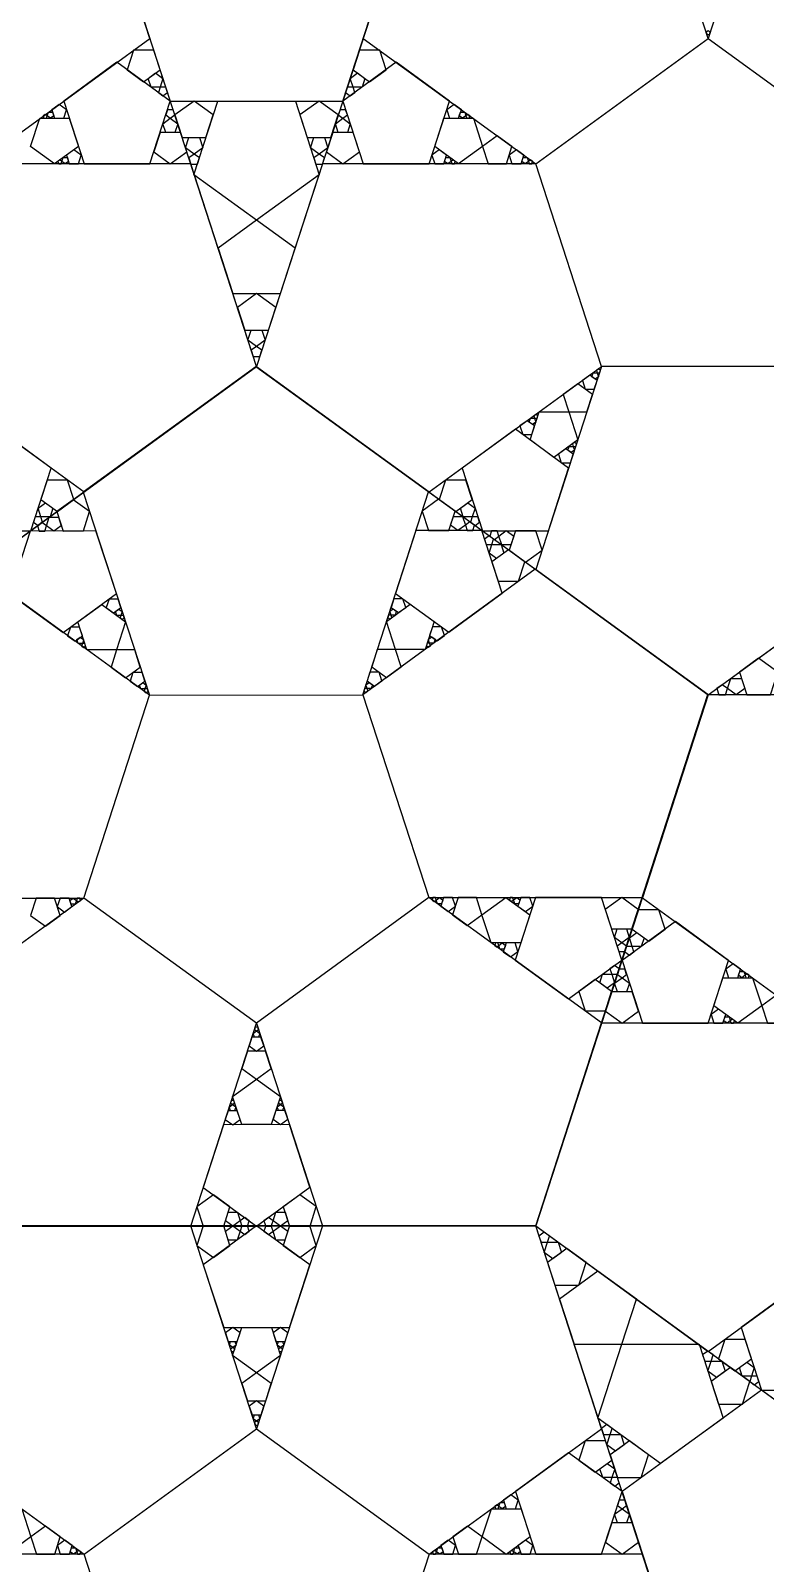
# Model space of a CAD drawing. Header units: inches. Extents: x -578 to 126, y -85 to 118.
# Drawn here: x -263.41 to -254.79, y -20.01 to -2.03 of the extents above; entities that cross this region are included whole.
import ezdxf

# ---------------------------------------------------------------- set-up
doc = ezdxf.new("R2010")
doc.units = ezdxf.units.IN
doc.header["$MEASUREMENT"] = 0
doc.layers.add('drawing', color=7, linetype='Continuous')

msp = doc.modelspace()

# ---------------------------------------------------------------- linework, layer by layer
for points in [[(-256.714, -5.971), (-257.487, -3.591), (-255.463, -2.12), (-253.438, -3.591), (-254.212, -5.971)], [(-264.038, -16.052), (-266.063, -9.821), (-260.763, -5.971), (-255.463, -9.821), (-257.487, -16.052)], [(-260.765, -13.673), (-262.791, -12.205), (-262.02, -9.824), (-259.518, -9.821), (-258.742, -12.2)], [(-260.763, -18.432), (-258.738, -19.903), (-259.512, -22.282), (-262.014, -22.282), (-262.787, -19.903)]]:
    msp.add_lwpolyline(points, close=True)
at = {"layer": 'drawing'}
for points in [[(-260.763, -5.971), (-262.787, 0.26), (-269.338, 0.26), (-271.363, -5.971), (-266.063, -9.821)], [(-260.763, -5.971), (-262.787, 0.26), (-269.338, 0.26), (-271.363, -5.971), (-266.063, -9.821)], [(-264.038, -3.591), (-262.014, -2.12), (-262.787, 0.26), (-265.29, 0.26), (-266.063, -2.12)], [(-259.125, -0.93), (-260.763, 0.26), (-262.401, -0.93), (-261.775, -2.855), (-259.751, -2.855)], [(-259.125, -0.93), (-260.763, 0.26), (-262.401, -0.93), (-261.775, -2.855), (-259.751, -2.855)], [(-255.463, -9.821), (-250.163, -5.971), (-252.187, 0.26), (-258.738, 0.26), (-260.763, -5.971)], [(-255.463, -9.821), (-250.163, -5.971), (-252.187, 0.26), (-258.738, 0.26), (-260.763, -5.971)], [(-255.463, -2.12), (-256.236, 0.26), (-258.738, 0.26), (-259.512, -2.12), (-257.487, -3.591)], [(-253.438, -3.591), (-251.414, -2.12), (-252.187, 0.26), (-254.689, 0.26), (-255.463, -2.12)], [(-255.439, -2.047), (-255.463, -2.03), (-255.486, -2.047), (-255.477, -2.075), (-255.448, -2.075)], [(-261.968, -2.26), (-262.207, -2.26), (-262.281, -2.488), (-262.088, -2.628), (-261.894, -2.488)], [(-259.244, -2.488), (-259.318, -2.26), (-259.557, -2.26), (-259.631, -2.488), (-259.438, -2.628)], [(-262.014, -3.591), (-261.775, -2.855), (-262.401, -2.401), (-263.026, -2.855), (-262.787, -3.591)], [(-259.125, -2.401), (-259.751, -2.855), (-259.512, -3.591), (-258.738, -3.591), (-258.499, -2.855)], [(-259.125, -2.401), (-259.751, -2.855), (-259.512, -3.591), (-258.738, -3.591), (-258.499, -2.855)], [(-261.861, -2.589), (-261.894, -2.691), (-262.001, -2.691), (-262.035, -2.589), (-261.948, -2.526)], [(-261.828, -2.691), (-261.894, -2.691), (-261.914, -2.754), (-261.861, -2.793), (-261.808, -2.754)], [(-259.611, -2.754), (-259.631, -2.691), (-259.697, -2.691), (-259.718, -2.754), (-259.664, -2.793)], [(-259.524, -2.691), (-259.631, -2.691), (-259.665, -2.589), (-259.578, -2.526), (-259.491, -2.589)], [(-261.271, -3.019), (-261.496, -2.855), (-261.722, -3.019), (-261.636, -3.284), (-261.357, -3.284)], [(-260.027, -3.72), (-260.763, -4.254), (-261.498, -3.72), (-261.217, -2.855), (-260.308, -2.855)], [(-259.804, -3.019), (-260.029, -2.855), (-260.255, -3.019), (-260.169, -3.284), (-259.89, -3.284)], [(-263.228, -3.058), (-263.219, -3.03), (-263.243, -3.013), (-263.267, -3.03), (-263.258, -3.058)], [(-263.18, -3.058), (-263.219, -3.03), (-263.204, -2.984), (-263.157, -2.984), (-263.142, -3.03)], [(-263.026, -3.058), (-262.993, -2.957), (-263.079, -2.894), (-263.166, -2.957), (-263.133, -3.058)], [(-261.828, -3.019), (-261.775, -3.058), (-261.722, -3.019), (-261.742, -2.957), (-261.808, -2.957)], [(-259.804, -3.019), (-259.751, -3.058), (-259.697, -3.019), (-259.718, -2.957), (-259.783, -2.957)], [(-258.446, -2.894), (-258.532, -2.957), (-258.499, -3.058), (-258.393, -3.058), (-258.36, -2.957)], [(-258.321, -2.984), (-258.306, -3.03), (-258.345, -3.058), (-258.384, -3.03), (-258.369, -2.984)], [(-258.283, -3.013), (-258.306, -3.03), (-258.297, -3.058), (-258.268, -3.058), (-258.259, -3.03)], [(-263.134, -3.592), (-263.415, -3.388), (-263.308, -3.058), (-262.96, -3.058), (-262.853, -3.388)], [(-261.968, -3.45), (-261.775, -3.591), (-261.582, -3.45), (-261.656, -3.223), (-261.894, -3.223)], [(-261.862, -3.121), (-261.775, -3.058), (-261.688, -3.121), (-261.721, -3.223), (-261.829, -3.223)], [(-259.944, -3.45), (-259.751, -3.591), (-259.557, -3.45), (-259.631, -3.223), (-259.87, -3.223)], [(-259.837, -3.121), (-259.751, -3.058), (-259.664, -3.121), (-259.697, -3.223), (-259.804, -3.223)], [(-258.218, -3.058), (-258.111, -3.388), (-258.392, -3.592), (-258.673, -3.388), (-258.565, -3.058)], [(-261.395, -3.403), (-261.496, -3.477), (-261.597, -3.403), (-261.559, -3.284), (-261.434, -3.284)], [(-259.928, -3.403), (-260.029, -3.477), (-260.131, -3.403), (-260.092, -3.284), (-259.967, -3.284)], [(-257.938, -3.263), (-258.111, -3.388), (-258.045, -3.591), (-257.832, -3.591), (-257.766, -3.388)], [(-264.812, -5.971), (-262.787, -7.441), (-260.763, -5.971), (-261.536, -3.591), (-264.038, -3.591)], [(-263.055, -3.591), (-263.046, -3.563), (-263.07, -3.546), (-263.093, -3.563), (-263.084, -3.591)], [(-263.007, -3.591), (-263.046, -3.563), (-263.031, -3.517), (-262.983, -3.517), (-262.969, -3.563)], [(-262.853, -3.591), (-262.82, -3.489), (-262.906, -3.427), (-262.992, -3.489), (-262.96, -3.591)], [(-261.434, -3.522), (-261.496, -3.477), (-261.558, -3.522), (-261.535, -3.595), (-261.458, -3.595)], [(-257.487, -3.591), (-259.99, -3.591), (-260.763, -5.971), (-258.738, -7.441), (-256.714, -5.971)], [(-259.967, -3.522), (-260.029, -3.477), (-260.092, -3.522), (-260.068, -3.595), (-259.991, -3.595)], [(-258.619, -3.427), (-258.705, -3.489), (-258.673, -3.591), (-258.566, -3.591), (-258.533, -3.489)], [(-258.494, -3.517), (-258.48, -3.563), (-258.518, -3.591), (-258.557, -3.563), (-258.542, -3.517)], [(-258.456, -3.546), (-258.48, -3.563), (-258.47, -3.591), (-258.441, -3.591), (-258.432, -3.563)], [(-257.713, -3.427), (-257.799, -3.489), (-257.766, -3.591), (-257.659, -3.591), (-257.627, -3.489)], [(-257.588, -3.517), (-257.573, -3.563), (-257.612, -3.591), (-257.65, -3.563), (-257.636, -3.517)], [(-257.549, -3.546), (-257.573, -3.563), (-257.564, -3.591), (-257.535, -3.591), (-257.526, -3.563)], [(-260.312, -4.582), (-260.763, -4.254), (-261.214, -4.582), (-261.042, -5.113), (-260.484, -5.113)], [(-260.537, -5.277), (-260.763, -5.113), (-260.988, -5.277), (-260.902, -5.542), (-260.623, -5.542)], [(-260.662, -5.661), (-260.763, -5.734), (-260.864, -5.661), (-260.825, -5.542), (-260.7, -5.542)], [(-260.701, -5.779), (-260.763, -5.734), (-260.825, -5.779), (-260.801, -5.852), (-260.724, -5.852)], [(-257.486, -16.05), (-255.469, -9.817), (-260.773, -5.972), (-266.069, -9.828), (-264.038, -16.057)], [(-259.518, -9.821), (-258.747, -7.441), (-260.773, -5.972), (-262.796, -7.445), (-262.02, -9.824)], [(-256.714, -5.971), (-257.487, -8.35), (-255.463, -9.821), (-253.438, -8.35), (-254.212, -5.971)], [(-256.939, -6.134), (-256.906, -6.236), (-256.8, -6.236), (-256.767, -6.134), (-256.853, -6.072)], [(-256.815, -6.044), (-256.767, -6.044), (-256.752, -6.089), (-256.791, -6.117), (-256.83, -6.089)], [(-256.776, -6.016), (-256.767, -6.044), (-256.738, -6.044), (-256.729, -6.016), (-256.752, -5.998)], [(-257.165, -6.298), (-257.099, -6.501), (-256.886, -6.501), (-256.82, -6.298), (-256.993, -6.173)], [(-257.673, -6.667), (-257.64, -6.769), (-257.533, -6.769), (-257.501, -6.667), (-257.587, -6.605)], [(-257.548, -6.576), (-257.5, -6.576), (-257.486, -6.622), (-257.524, -6.65), (-257.563, -6.622)], [(-257.446, -6.501), (-257.099, -6.501), (-256.992, -6.831), (-257.273, -7.035), (-257.554, -6.831)], [(-257.509, -6.549), (-257.5, -6.576), (-257.471, -6.576), (-257.462, -6.549), (-257.486, -6.531)], [(-264.186, -7.896), (-263.413, -7.896), (-263.174, -7.161), (-263.799, -6.706), (-264.425, -7.161)], [(-264.186, -7.896), (-263.413, -7.896), (-263.174, -7.161), (-263.799, -6.706), (-264.425, -7.161)], [(-258.352, -7.161), (-258.113, -7.896), (-257.339, -7.896), (-257.101, -7.161), (-257.726, -6.706)], [(-258.352, -7.161), (-258.113, -7.896), (-257.339, -7.896), (-257.101, -7.161), (-257.726, -6.706)], [(-257.22, -6.997), (-257.187, -7.098), (-257.08, -7.098), (-257.047, -6.997), (-257.133, -6.934)], [(-257.095, -6.906), (-257.047, -6.906), (-257.032, -6.951), (-257.071, -6.979), (-257.11, -6.951)], [(-257.056, -6.878), (-257.047, -6.906), (-257.018, -6.906), (-257.009, -6.878), (-257.032, -6.861)], [(-262.907, -7.528), (-262.981, -7.301), (-263.219, -7.301), (-263.293, -7.528), (-263.1, -7.669)], [(-258.306, -7.301), (-258.545, -7.301), (-258.619, -7.528), (-258.426, -7.669), (-258.232, -7.528)], [(-262.795, -7.899), (-262.722, -7.672), (-262.915, -7.532), (-263.108, -7.672), (-263.034, -7.9)], [(-258.627, -7.527), (-258.82, -7.668), (-258.746, -7.895), (-258.507, -7.895), (-258.434, -7.667)], [(-263.186, -7.732), (-263.294, -7.732), (-263.327, -7.63), (-263.24, -7.567), (-263.153, -7.63)], [(-258.347, -7.73), (-258.313, -7.832), (-258.4, -7.895), (-258.487, -7.832), (-258.454, -7.73)], [(-258.199, -7.63), (-258.232, -7.732), (-258.339, -7.732), (-258.372, -7.63), (-258.285, -7.567)], [(-262.648, -7.899), (-263.421, -7.9), (-263.659, -8.636), (-263.033, -9.09), (-262.408, -8.634)], [(-262.648, -7.899), (-263.421, -7.9), (-263.659, -8.636), (-263.033, -9.09), (-262.408, -8.634)], [(-263.273, -7.795), (-263.294, -7.732), (-263.36, -7.732), (-263.38, -7.795), (-263.327, -7.833)], [(-263.249, -7.9), (-263.228, -7.837), (-263.282, -7.799), (-263.335, -7.837), (-263.314, -7.9)], [(-263.141, -7.9), (-263.228, -7.837), (-263.195, -7.735), (-263.088, -7.735), (-263.055, -7.837)], [(-257.881, -8.63), (-258.121, -7.894), (-258.894, -7.895), (-259.132, -8.631), (-258.506, -9.085)], [(-257.881, -8.63), (-258.121, -7.894), (-258.894, -7.895), (-259.132, -8.631), (-258.506, -9.085)], [(-258.26, -7.793), (-258.313, -7.832), (-258.293, -7.895), (-258.227, -7.895), (-258.207, -7.832)], [(-258.166, -7.732), (-258.232, -7.732), (-258.252, -7.795), (-258.199, -7.833), (-258.146, -7.795)], [(-257.973, -7.997), (-257.92, -7.959), (-257.94, -7.896), (-258.006, -7.896), (-258.027, -7.959)], [(-257.887, -8.061), (-257.92, -7.959), (-257.833, -7.895), (-257.746, -7.959), (-257.78, -8.061)], [(-257.607, -8.264), (-257.413, -8.123), (-257.487, -7.896), (-257.726, -7.896), (-257.8, -8.123)], [(-258.067, -8.058), (-258.002, -8.058), (-257.981, -7.996), (-258.035, -7.957), (-258.088, -7.996)], [(-258.035, -8.16), (-258.002, -8.058), (-257.894, -8.058), (-257.861, -8.16), (-257.948, -8.223)], [(-257.927, -8.489), (-257.688, -8.489), (-257.614, -8.262), (-257.808, -8.121), (-258.001, -8.262)], [(-262.02, -9.824), (-264.046, -8.355), (-266.069, -9.828), (-265.293, -12.207), (-262.791, -12.205)], [(-258.742, -12.2), (-256.239, -12.198), (-255.469, -9.817), (-257.495, -8.348), (-259.518, -9.821)], [(-262.299, -8.964), (-262.406, -9.294), (-262.753, -9.294), (-262.861, -8.964), (-262.58, -8.76)], [(-262.387, -8.697), (-262.494, -8.697), (-262.527, -8.798), (-262.441, -8.861), (-262.354, -8.798)], [(-258.786, -9.29), (-259.133, -9.291), (-259.24, -8.96), (-258.96, -8.756), (-258.679, -8.96)], [(-259.013, -8.795), (-259.046, -8.693), (-259.152, -8.694), (-259.185, -8.795), (-259.099, -8.857)], [(-262.339, -8.844), (-262.354, -8.889), (-262.402, -8.889), (-262.417, -8.844), (-262.378, -8.816)], [(-262.325, -8.889), (-262.354, -8.889), (-262.363, -8.917), (-262.339, -8.934), (-262.316, -8.917)], [(-259.176, -8.914), (-259.185, -8.886), (-259.215, -8.886), (-259.224, -8.914), (-259.2, -8.931)], [(-259.138, -8.886), (-259.185, -8.886), (-259.2, -8.84), (-259.162, -8.812), (-259.123, -8.84)], [(-262.84, -9.027), (-262.947, -9.027), (-262.98, -9.128), (-262.893, -9.191), (-262.807, -9.128)], [(-262.792, -9.173), (-262.807, -9.219), (-262.855, -9.219), (-262.87, -9.173), (-262.831, -9.145)], [(-258.684, -9.215), (-258.732, -9.215), (-258.747, -9.169), (-258.708, -9.141), (-258.669, -9.169)], [(-258.559, -9.124), (-258.592, -9.022), (-258.699, -9.022), (-258.732, -9.124), (-258.645, -9.186)], [(-262.778, -9.219), (-262.807, -9.219), (-262.816, -9.247), (-262.792, -9.264), (-262.769, -9.247)], [(-262.193, -9.294), (-262.406, -9.294), (-262.471, -9.497), (-262.299, -9.622), (-262.127, -9.496)], [(-259.067, -9.493), (-259.133, -9.291), (-259.346, -9.291), (-259.412, -9.493), (-259.239, -9.618)], [(-258.723, -9.242), (-258.732, -9.215), (-258.761, -9.215), (-258.77, -9.242), (-258.746, -9.26)], [(-254.733, -9.821), (-254.647, -9.556), (-254.872, -9.392), (-255.098, -9.556), (-255.012, -9.821)], [(-262.106, -9.559), (-262.213, -9.559), (-262.246, -9.66), (-262.159, -9.723), (-262.073, -9.66)], [(-262.058, -9.706), (-262.073, -9.751), (-262.121, -9.751), (-262.136, -9.706), (-262.097, -9.677)], [(-259.417, -9.748), (-259.465, -9.748), (-259.479, -9.703), (-259.441, -9.675), (-259.402, -9.703)], [(-259.292, -9.657), (-259.325, -9.556), (-259.432, -9.556), (-259.465, -9.657), (-259.378, -9.72)], [(-255.262, -9.821), (-255.238, -9.748), (-255.3, -9.703), (-255.362, -9.748), (-255.338, -9.821)], [(-255.137, -9.822), (-255.238, -9.748), (-255.199, -9.629), (-255.074, -9.629), (-255.035, -9.748)], [(-262.044, -9.751), (-262.073, -9.751), (-262.082, -9.779), (-262.058, -9.796), (-262.035, -9.779)], [(-259.456, -9.776), (-259.465, -9.748), (-259.494, -9.748), (-259.503, -9.776), (-259.479, -9.793)], [(-257.487, -16.052), (-252.187, -19.903), (-246.887, -16.052), (-248.911, -9.821), (-255.463, -9.821)], [(-257.487, -16.052), (-252.187, -19.903), (-246.887, -16.052), (-248.911, -9.821), (-255.463, -9.821)], [(-252.187, -12.201), (-252.96, -9.821), (-255.463, -9.821), (-256.236, -12.201), (-254.212, -13.672)], [(-262.791, -12.205), (-264.814, -13.678), (-264.038, -16.057), (-261.535, -16.054), (-260.765, -13.673)], [(-263.348, -12.205), (-263.414, -12.408), (-263.241, -12.533), (-263.069, -12.408), (-263.135, -12.205)], [(-263.069, -12.205), (-263.102, -12.306), (-263.016, -12.369), (-262.93, -12.306), (-262.963, -12.205)], [(-262.915, -12.205), (-262.876, -12.233), (-262.891, -12.278), (-262.939, -12.278), (-262.954, -12.233)], [(-262.867, -12.205), (-262.876, -12.233), (-262.853, -12.25), (-262.829, -12.233), (-262.838, -12.205)], [(-260.765, -13.673), (-259.989, -16.052), (-257.486, -16.05), (-256.716, -13.669), (-258.742, -12.2)], [(-258.68, -12.245), (-258.656, -12.228), (-258.665, -12.2), (-258.694, -12.2), (-258.703, -12.228)], [(-258.641, -12.274), (-258.656, -12.228), (-258.617, -12.2), (-258.579, -12.228), (-258.593, -12.274)], [(-258.516, -12.364), (-258.43, -12.301), (-258.463, -12.2), (-258.569, -12.2), (-258.602, -12.301)], [(-258.29, -12.528), (-258.118, -12.402), (-258.184, -12.2), (-258.397, -12.2), (-258.463, -12.403)], [(-258.01, -12.732), (-258.118, -12.402), (-257.837, -12.198), (-257.556, -12.402), (-257.663, -12.732)], [(-257.773, -12.244), (-257.749, -12.227), (-257.758, -12.199), (-257.788, -12.199), (-257.797, -12.227)], [(-257.734, -12.273), (-257.749, -12.227), (-257.711, -12.199), (-257.672, -12.227), (-257.687, -12.273)], [(-257.103, -13.389), (-256.478, -12.933), (-256.717, -12.198), (-257.491, -12.199), (-257.729, -12.935)], [(-257.609, -12.363), (-257.523, -12.3), (-257.556, -12.199), (-257.663, -12.199), (-257.696, -12.301)], [(-256.285, -12.338), (-256.478, -12.198), (-256.672, -12.339), (-256.597, -12.566), (-256.358, -12.566)], [(-255.969, -12.569), (-256.043, -12.342), (-256.282, -12.342), (-256.355, -12.569), (-256.162, -12.709)], [(-256.391, -12.668), (-256.478, -12.731), (-256.565, -12.668), (-256.532, -12.566), (-256.424, -12.566)], [(-255.849, -12.482), (-256.475, -12.937), (-256.236, -13.672), (-255.463, -13.672), (-255.224, -12.937)], [(-255.849, -12.482), (-256.475, -12.937), (-256.236, -13.672), (-255.463, -13.672), (-255.224, -12.937)], [(-257.946, -12.777), (-257.922, -12.76), (-257.931, -12.732), (-257.96, -12.732), (-257.969, -12.76)], [(-257.907, -12.806), (-257.922, -12.76), (-257.883, -12.732), (-257.844, -12.76), (-257.859, -12.806)], [(-257.782, -12.896), (-257.696, -12.833), (-257.729, -12.732), (-257.835, -12.732), (-257.868, -12.834)], [(-256.424, -12.769), (-256.478, -12.731), (-256.531, -12.77), (-256.511, -12.832), (-256.445, -12.832)], [(-256.249, -12.773), (-256.356, -12.773), (-256.389, -12.671), (-256.302, -12.608), (-256.215, -12.671)], [(-256.336, -12.835), (-256.356, -12.773), (-256.422, -12.773), (-256.442, -12.835), (-256.389, -12.874)], [(-256.704, -13.097), (-256.596, -13.097), (-256.563, -13.199), (-256.65, -13.263), (-256.737, -13.2)], [(-256.617, -13.035), (-256.596, -13.097), (-256.531, -13.097), (-256.51, -13.035), (-256.564, -12.996)], [(-256.528, -13.1), (-256.475, -13.139), (-256.422, -13.1), (-256.442, -13.038), (-256.508, -13.038)], [(-255.171, -12.975), (-255.257, -13.038), (-255.224, -13.139), (-255.117, -13.139), (-255.084, -13.038)], [(-255.046, -13.066), (-255.031, -13.111), (-255.069, -13.139), (-255.108, -13.111), (-255.093, -13.066)], [(-255.007, -13.094), (-255.031, -13.111), (-255.022, -13.139), (-254.992, -13.139), (-254.983, -13.111)], [(-256.983, -13.302), (-256.909, -13.529), (-256.67, -13.529), (-256.597, -13.301), (-256.79, -13.161)], [(-256.668, -13.532), (-256.475, -13.672), (-256.282, -13.532), (-256.355, -13.304), (-256.594, -13.304)], [(-256.562, -13.202), (-256.475, -13.139), (-256.388, -13.202), (-256.421, -13.304), (-256.529, -13.304)], [(-254.942, -13.139), (-254.835, -13.469), (-255.116, -13.674), (-255.397, -13.469), (-255.29, -13.139)], [(-254.663, -13.344), (-254.835, -13.469), (-254.769, -13.672), (-254.556, -13.672), (-254.49, -13.469)], [(-255.344, -13.508), (-255.43, -13.571), (-255.397, -13.672), (-255.29, -13.672), (-255.257, -13.571)], [(-255.219, -13.599), (-255.204, -13.644), (-255.243, -13.672), (-255.281, -13.644), (-255.267, -13.599)], [(-255.18, -13.627), (-255.204, -13.644), (-255.195, -13.672), (-255.166, -13.672), (-255.156, -13.644)], [(-260.85, -13.939), (-260.764, -14.001), (-260.678, -13.938), (-260.711, -13.837), (-260.818, -13.837)], [(-260.803, -13.792), (-260.765, -13.764), (-260.726, -13.792), (-260.741, -13.837), (-260.788, -13.837)], [(-260.788, -13.746), (-260.765, -13.764), (-260.741, -13.746), (-260.75, -13.718), (-260.779, -13.718)], [(-254.212, -13.672), (-256.714, -13.672), (-257.487, -16.052), (-255.463, -17.523), (-253.438, -16.052)], [(-260.936, -14.204), (-260.764, -14.329), (-260.592, -14.203), (-260.658, -14.001), (-260.871, -14.001)], [(-261.045, -14.533), (-260.764, -14.329), (-260.483, -14.533), (-260.59, -14.863), (-260.937, -14.863)], [(-261.13, -14.801), (-261.043, -14.864), (-260.957, -14.801), (-260.99, -14.7), (-261.097, -14.7)], [(-261.082, -14.654), (-261.044, -14.626), (-261.005, -14.654), (-261.02, -14.7), (-261.068, -14.7)], [(-261.068, -14.609), (-261.044, -14.626), (-261.02, -14.609), (-261.029, -14.581), (-261.058, -14.581)], [(-260.569, -14.8), (-260.483, -14.863), (-260.397, -14.8), (-260.43, -14.699), (-260.537, -14.699)], [(-260.522, -14.654), (-260.483, -14.626), (-260.445, -14.654), (-260.459, -14.699), (-260.507, -14.699)], [(-260.507, -14.608), (-260.483, -14.626), (-260.46, -14.608), (-260.469, -14.58), (-260.498, -14.58)], [(-261.388, -15.599), (-260.762, -16.053), (-260.137, -15.598), (-260.377, -14.863), (-261.15, -14.864)], [(-261.388, -15.599), (-260.762, -16.053), (-260.137, -15.598), (-260.377, -14.863), (-261.15, -14.864)], [(-261.269, -15.686), (-261.462, -15.827), (-261.388, -16.054), (-261.149, -16.054), (-261.075, -15.826)], [(-260.136, -16.053), (-260.063, -15.825), (-260.256, -15.685), (-260.45, -15.826), (-260.375, -16.053)], [(-260.988, -15.889), (-260.955, -15.991), (-261.042, -16.054), (-261.128, -15.991), (-261.095, -15.889)], [(-260.902, -15.952), (-260.955, -15.991), (-260.934, -16.053), (-260.869, -16.053), (-260.848, -15.991)], [(-260.59, -16.053), (-260.569, -15.99), (-260.623, -15.952), (-260.676, -15.991), (-260.656, -16.053)], [(-260.483, -16.053), (-260.569, -15.99), (-260.536, -15.888), (-260.429, -15.888), (-260.396, -15.99)], [(-264.038, -16.052), (-266.063, -22.282), (-260.763, -26.133), (-255.463, -22.282), (-257.487, -16.052)], [(-264.038, -16.052), (-266.063, -22.282), (-260.763, -26.133), (-255.463, -22.282), (-257.487, -16.052)], [(-260.763, -18.432), (-261.536, -16.052), (-264.038, -16.052), (-264.812, -18.432), (-262.787, -19.903)], [(-261.388, -16.052), (-261.462, -16.279), (-261.269, -16.42), (-261.076, -16.279), (-261.149, -16.052)], [(-260.137, -16.506), (-260.763, -16.052), (-261.388, -16.506), (-261.149, -17.242), (-260.376, -17.242)], [(-260.137, -16.506), (-260.763, -16.052), (-261.388, -16.506), (-261.149, -17.242), (-260.376, -17.242)], [(-261.042, -16.051), (-260.955, -16.114), (-260.989, -16.217), (-261.096, -16.217), (-261.129, -16.114)], [(-260.935, -16.052), (-260.955, -16.114), (-260.902, -16.153), (-260.849, -16.114), (-260.869, -16.052)], [(-258.738, -19.903), (-256.714, -18.432), (-257.487, -16.052), (-259.989, -16.052), (-260.763, -18.432)], [(-260.623, -16.153), (-260.57, -16.114), (-260.59, -16.052), (-260.656, -16.052), (-260.677, -16.114)], [(-260.537, -16.217), (-260.57, -16.114), (-260.483, -16.051), (-260.396, -16.114), (-260.43, -16.217)], [(-260.257, -16.42), (-260.063, -16.279), (-260.137, -16.052), (-260.376, -16.052), (-260.45, -16.279)], [(-257.425, -16.243), (-257.348, -16.243), (-257.324, -16.17), (-257.387, -16.125), (-257.449, -16.17)], [(-257.387, -16.362), (-257.348, -16.243), (-257.223, -16.243), (-257.184, -16.362), (-257.286, -16.436)], [(-257.262, -16.746), (-256.983, -16.746), (-256.897, -16.481), (-257.122, -16.317), (-257.348, -16.481)], [(-257.036, -17.44), (-256.478, -17.44), (-256.306, -16.91), (-256.757, -16.582), (-257.208, -16.91)], [(-255.076, -17.242), (-254.837, -17.977), (-254.064, -17.977), (-253.825, -17.242), (-254.45, -16.787)], [(-260.957, -17.304), (-261.043, -17.242), (-261.129, -17.304), (-261.096, -17.406), (-260.99, -17.406)], [(-260.482, -17.572), (-260.763, -17.776), (-261.044, -17.572), (-260.936, -17.242), (-260.589, -17.242)], [(-260.396, -17.304), (-260.483, -17.242), (-260.569, -17.304), (-260.536, -17.406), (-260.429, -17.406)], [(-261.004, -17.451), (-261.043, -17.479), (-261.082, -17.451), (-261.067, -17.406), (-261.019, -17.406)], [(-260.444, -17.451), (-260.483, -17.479), (-260.521, -17.451), (-260.507, -17.406), (-260.459, -17.406)], [(-256.759, -18.305), (-256.478, -17.44), (-255.569, -17.44), (-255.288, -18.305), (-256.024, -18.839)], [(-255.03, -17.382), (-255.269, -17.382), (-255.343, -17.61), (-255.15, -17.75), (-254.957, -17.61)], [(-261.019, -17.497), (-261.043, -17.479), (-261.067, -17.497), (-261.058, -17.524), (-261.028, -17.524)], [(-260.459, -17.497), (-260.483, -17.479), (-260.506, -17.497), (-260.497, -17.524), (-260.468, -17.524)], [(-255.505, -17.638), (-255.428, -17.638), (-255.404, -17.565), (-255.467, -17.52), (-255.529, -17.565)], [(-260.59, -17.901), (-260.763, -17.776), (-260.935, -17.901), (-260.869, -18.104), (-260.656, -18.104)], [(-255.467, -17.757), (-255.428, -17.638), (-255.303, -17.638), (-255.264, -17.757), (-255.366, -17.831)], [(-255.341, -18.141), (-255.063, -18.141), (-254.977, -17.876), (-255.202, -17.712), (-255.428, -17.876)], [(-254.923, -17.711), (-254.956, -17.813), (-255.064, -17.813), (-255.097, -17.711), (-255.01, -17.648)], [(-255.849, -21.093), (-253.825, -21.093), (-253.199, -19.167), (-254.837, -17.977), (-256.475, -19.167)], [(-254.89, -17.813), (-254.956, -17.813), (-254.977, -17.876), (-254.923, -17.915), (-254.87, -17.876)], [(-260.677, -18.167), (-260.763, -18.104), (-260.849, -18.167), (-260.816, -18.268), (-260.71, -18.268)], [(-260.724, -18.313), (-260.763, -18.341), (-260.801, -18.313), (-260.787, -18.268), (-260.739, -18.268)], [(-260.739, -18.359), (-260.763, -18.341), (-260.787, -18.359), (-260.777, -18.387), (-260.748, -18.387)], [(-256.692, -18.5), (-256.615, -18.5), (-256.591, -18.427), (-256.653, -18.382), (-256.715, -18.427)], [(-256.653, -18.619), (-256.615, -18.5), (-256.49, -18.5), (-256.451, -18.619), (-256.552, -18.693)], [(-256.668, -18.572), (-256.907, -18.572), (-256.981, -18.799), (-256.788, -18.94), (-256.594, -18.799)], [(-256.528, -19.003), (-256.249, -19.003), (-256.163, -18.738), (-256.389, -18.574), (-256.614, -18.738)], [(-256.714, -19.903), (-256.475, -19.167), (-257.101, -18.713), (-257.726, -19.167), (-257.487, -19.903)], [(-256.714, -19.903), (-256.475, -19.167), (-257.101, -18.713), (-257.726, -19.167), (-257.487, -19.903)], [(-256.561, -18.901), (-256.594, -19.003), (-256.701, -19.003), (-256.734, -18.901), (-256.648, -18.838)], [(-256.528, -19.003), (-256.594, -19.003), (-256.614, -19.066), (-256.561, -19.105), (-256.508, -19.066)], [(-257.726, -19.37), (-257.693, -19.268), (-257.779, -19.206), (-257.866, -19.268), (-257.833, -19.37)], [(-263.518, -19.37), (-263.411, -19.7), (-263.692, -19.904), (-263.973, -19.7), (-263.865, -19.37)], [(-257.834, -19.904), (-258.115, -19.7), (-258.008, -19.37), (-257.66, -19.37), (-257.553, -19.7)], [(-257.928, -19.37), (-257.919, -19.342), (-257.943, -19.325), (-257.967, -19.342), (-257.957, -19.37)], [(-257.88, -19.37), (-257.919, -19.342), (-257.904, -19.296), (-257.856, -19.296), (-257.842, -19.342)], [(-256.562, -19.433), (-256.475, -19.37), (-256.388, -19.433), (-256.421, -19.535), (-256.529, -19.535)], [(-256.528, -19.331), (-256.475, -19.37), (-256.422, -19.331), (-256.442, -19.268), (-256.508, -19.268)], [(-263.238, -19.575), (-263.411, -19.7), (-263.345, -19.903), (-263.132, -19.903), (-263.066, -19.7)], [(-258.181, -19.903), (-258.115, -19.7), (-258.287, -19.575), (-258.46, -19.7), (-258.394, -19.903)], [(-256.668, -19.762), (-256.475, -19.903), (-256.282, -19.762), (-256.355, -19.535), (-256.594, -19.535)], [(-263.013, -19.739), (-263.099, -19.801), (-263.066, -19.903), (-262.959, -19.903), (-262.927, -19.801)], [(-258.46, -19.903), (-258.427, -19.801), (-258.513, -19.739), (-258.599, -19.801), (-258.566, -19.903)], [(-257.553, -19.903), (-257.52, -19.801), (-257.606, -19.739), (-257.692, -19.801), (-257.659, -19.903)], [(-262.787, -19.903), (-265.29, -19.903), (-266.063, -22.282), (-264.038, -23.753), (-262.014, -22.282)], [(-262.888, -19.829), (-262.873, -19.875), (-262.912, -19.903), (-262.95, -19.875), (-262.936, -19.829)], [(-262.849, -19.857), (-262.873, -19.875), (-262.864, -19.903), (-262.835, -19.903), (-262.826, -19.875)], [(-259.512, -22.282), (-257.487, -23.753), (-255.463, -22.282), (-256.236, -19.903), (-258.738, -19.903)], [(-258.662, -19.903), (-258.652, -19.875), (-258.676, -19.857), (-258.7, -19.875), (-258.691, -19.903)], [(-258.614, -19.903), (-258.652, -19.875), (-258.638, -19.829), (-258.59, -19.829), (-258.575, -19.875)], [(-257.755, -19.903), (-257.746, -19.875), (-257.77, -19.857), (-257.793, -19.875), (-257.784, -19.903)], [(-257.707, -19.903), (-257.746, -19.875), (-257.731, -19.829), (-257.683, -19.829), (-257.669, -19.875)]]:
    msp.add_lwpolyline(points, close=True, dxfattribs=at)

doc.saveas('drawing.dxf')
